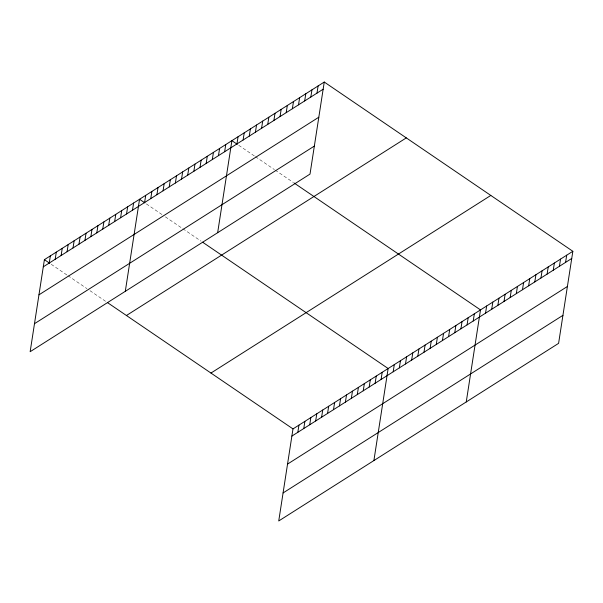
<?xml version="1.0" encoding="UTF-8"?>
<svg xmlns="http://www.w3.org/2000/svg" width="603" height="603" viewBox="0 0 603 603"><rect width="100%" height="100%" fill="white"/><g stroke="black" fill="none" stroke-linecap="round" stroke-linejoin="round"><path stroke-width="0.45" stroke-dasharray="3.02 2.26" d="M238.743 145.308L254.692 156.169M255.453 156.682L274.44 169.616M275.202 170.129L293.435 182.543M146.386 203.92L162.343 214.781M165.38 216.846L182.091 228.228M182.852 228.741L201.078 241.155M51.24 264.31L67.189 275.172M67.951 275.684L86.938 288.618M89.975 290.684L105.924 301.545"/><path stroke-width="0.9" d="M324.263 82.038L44.403 259.652L30.15 351.707L310.01 174.094L324.263 82.038L572.85 251.293L558.597 343.348L278.737 520.962L292.99 428.906L572.85 251.293M49.235 263.059L50.35 255.883M55.182 259.282L56.298 252.107M61.129 255.506L62.245 248.33M67.076 251.73L68.192 244.554M73.023 247.961L74.139 240.785M78.97 244.185L80.086 237.009M84.917 240.409L86.033 233.233M90.865 236.632L91.98 229.464M96.812 232.864L97.927 225.688M102.759 229.087L103.874 221.912M108.706 225.311L109.821 218.135M114.653 221.542L115.768 214.367M120.6 217.766L121.708 210.59M126.547 213.99L127.655 206.814M132.494 210.213L133.602 203.038M125.303 291.317L139.549 199.269L144.871 202.887M144.599 202.533L145.707 195.357M150.758 198.628L151.866 191.453M156.916 194.716L158.024 187.541M163.066 190.812L164.182 183.636M169.224 186.907L170.34 179.732M175.383 182.995L176.491 175.82M181.541 179.091L182.649 171.915M187.699 175.179L188.807 168.003M193.857 171.275L194.965 164.099M200.008 167.37L201.123 160.194M206.166 163.458L207.281 156.283M212.324 159.554L213.432 152.378M218.482 155.642L219.59 148.466M224.64 151.737L225.748 144.562M217.653 232.705L231.906 140.657L237.22 144.275M236.949 143.921L238.064 136.745M243.107 140.017L244.223 132.841M249.265 136.105L250.373 128.929M255.423 132.2L256.531 125.025M261.581 128.288L262.689 121.113M267.74 124.384L268.848 117.208M273.89 120.479L275.006 113.304M280.048 116.567L281.164 109.392M286.206 112.663L287.322 105.487M292.365 108.751L293.473 101.575M298.523 104.847L299.631 97.671M304.681 100.942L305.789 93.767M310.831 97.03L311.947 89.855M316.99 93.126L318.105 85.95M297.829 432.306L298.937 425.13M303.776 428.529L304.884 421.354M309.723 424.761L310.831 417.585M315.671 420.984L316.779 413.809M321.618 417.208L322.726 410.032M327.565 413.432L328.673 406.256M333.512 409.663L334.62 402.487M339.459 405.887L340.567 398.711M345.406 402.111L346.514 394.935M351.353 398.334L352.461 391.159M357.3 394.566L358.408 387.39M363.247 390.789L364.355 383.614M369.194 387.013L370.302 379.837M375.141 383.237L376.249 376.061M381.088 379.468L382.196 372.292M373.89 460.571L388.144 368.516L202.6 242.187M393.186 371.787L394.302 364.611M399.344 367.875L400.46 360.7M405.502 363.971L406.61 356.795M411.661 360.059L412.769 352.883M417.819 356.154L418.927 348.979M423.977 352.25L425.085 345.074M430.127 348.338L431.243 341.162M436.286 344.434L437.401 337.258M442.444 340.522L443.552 333.346M448.602 336.617L449.71 329.442M454.76 332.705L455.868 325.537M460.918 328.801L462.026 321.625M467.069 324.896L468.184 317.721M473.227 320.984L474.342 313.809M466.247 401.96L480.493 309.904L294.189 183.063M485.543 313.168L486.651 305.992M491.701 309.264L492.809 302.088M497.859 305.359L498.967 298.184M504.01 301.447L505.126 294.272M510.168 297.543L511.284 290.367M516.326 293.631L517.434 286.455M522.484 289.726L523.592 282.551M528.643 285.822L529.751 278.646M534.801 281.91L535.909 274.734M540.951 278.006L542.067 270.83M547.109 274.094L548.225 266.918M553.268 270.189L554.376 263.014M559.426 266.285L560.534 259.109M565.584 262.373L566.692 255.197M43.288 266.827L323.148 89.214M38.954 294.837L318.814 117.223M34.484 323.698L314.344 146.084M126.434 315.505L406.294 137.891M210.96 373.053L490.812 195.44M291.882 436.082L571.742 258.468M287.541 464.091L567.4 286.478M283.078 492.945L562.938 315.339M44.403 259.652L49.717 263.277M107.447 302.578L292.99 428.906"/></g></svg>
